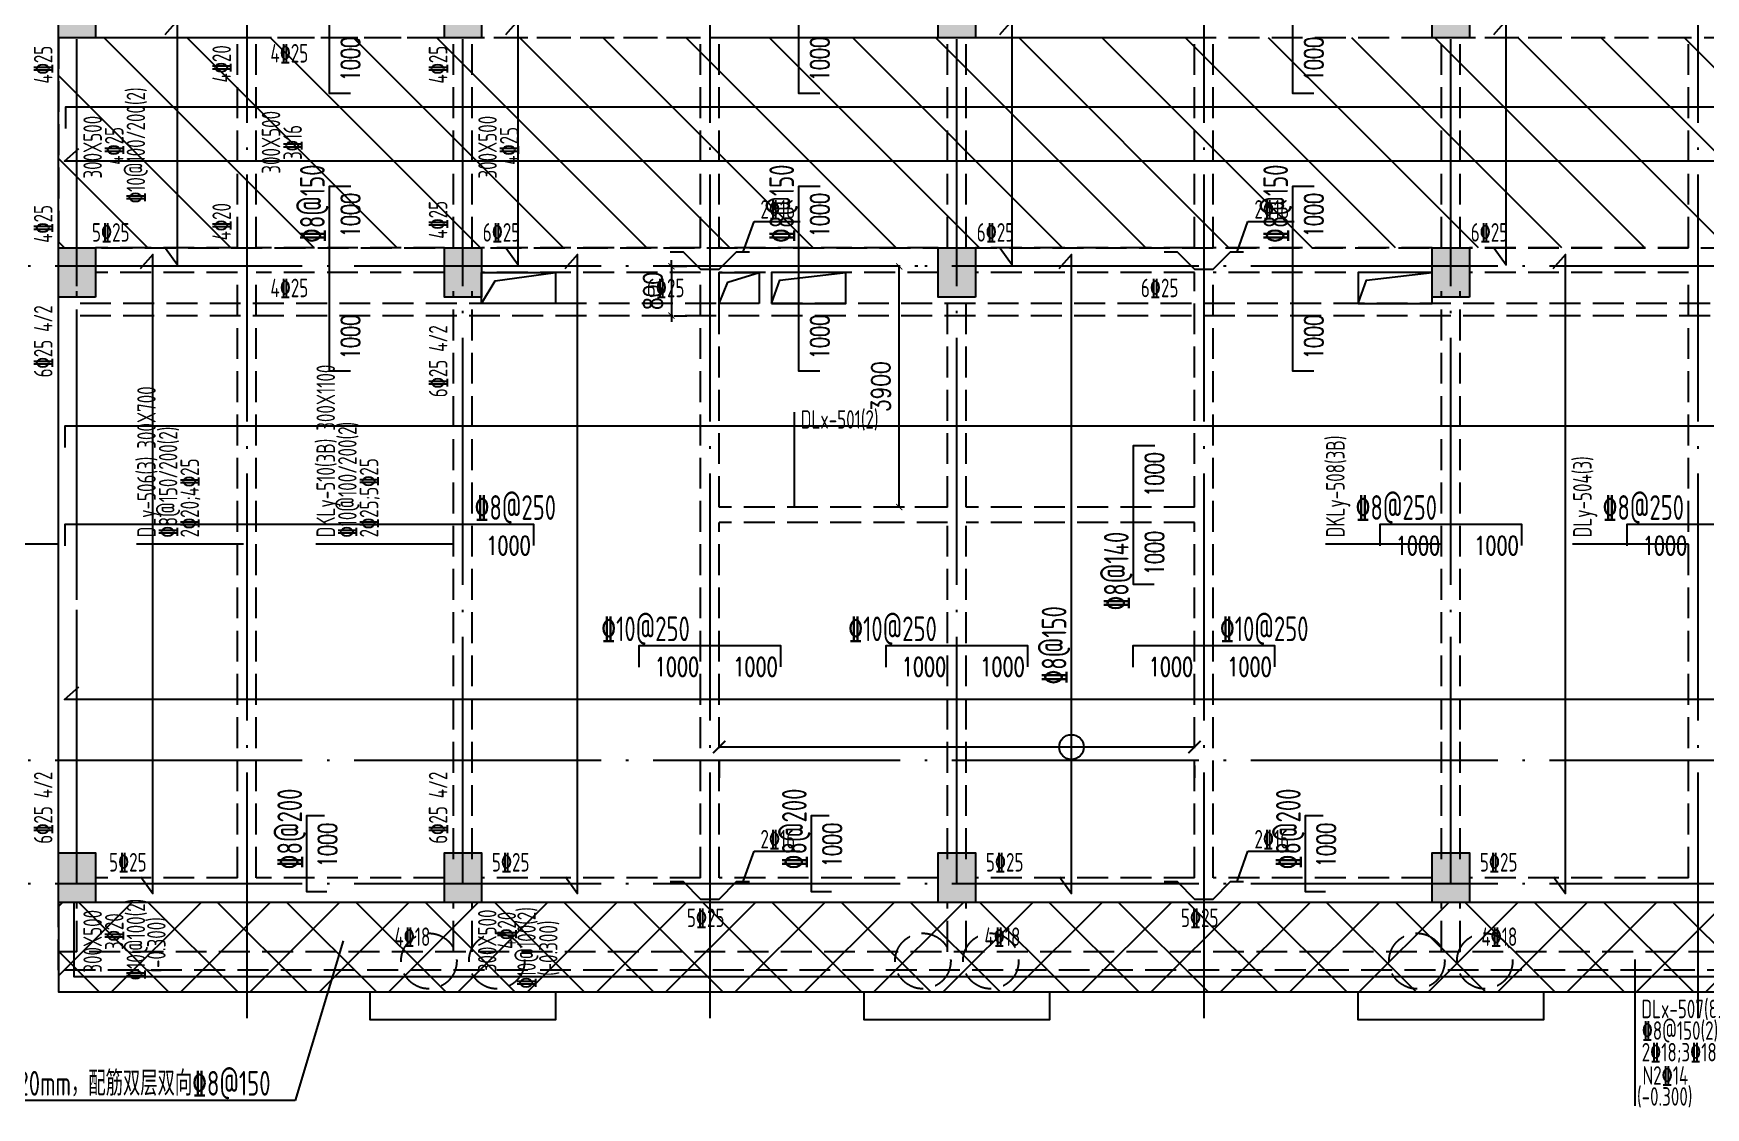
# Model space of a CAD drawing. Header units: millimetres. Extents: x 2998490 to 15040601, y 444546 to 7822218.
# Drawn here: x 14857018 to 14884097, y 7530007 to 7547401 of the extents above; entities that cross this region are included whole.
import ezdxf

# ---------------------------------------------------------------- set-up
doc = ezdxf.new("R2010")
doc.units = ezdxf.units.MM
doc.header["$LTSCALE"] = 2000
doc.linetypes.add('DASH', pattern=[0.35, 0.25, -0.1])
doc.linetypes.add('DOTE', pattern=[2.42, 2, -0.2, 0.02, -0.2])
for name, color, linetype in [('3-AXIS', 3, 'Continuous'), ('3-ban', 84, 'Continuous'), ('3-ban-hatch', 9, 'Continuous'), ('3-ban-rein', 1, 'Continuous'), ('3-ban-TEXT', 7, 'Continuous'), ('3-COLUMN-UP', 2, 'Continuous'), ('3-dcl', 3, 'Continuous'), ('3-dote', 43, 'DOTE'), ('3-HATCH', 8, 'Continuous'), ('3-liang-rein-X', 54, 'Continuous'), ('3-liang-rein-Y', 130, 'Continuous'), ('3-liang-R截面-X', 50, 'Continuous'), ('3-liang-R截面-Y', 70, 'Continuous'), ('3-liang-s-1', 44, 'Continuous'), ('3-liang-xu', 120, 'DASH'), ('3-装饰线脚', 7, 'Continuous')]:
    doc.layers.add(name, color=color, linetype=linetype)
doc.styles.add('DIM_FONT', font='SIMPLEX', dxfattribs={"width": 0.8, "bigfont": 'HZTXT'})
doc.styles.add('TJ1', font='tj-romans1.shx', dxfattribs={"width": 0.8, "bigfont": 'tj-hztxt1.shx'})
doc.styles.add('TSSD_Rein', font='Tssdeng.shx', dxfattribs={"width": 0.7, "bigfont": 'hztxt.shx'})
doc.dimstyles.new('DIMN100', dxfattribs={"dimtxt": 300, "dimasz": 100, "dimexe": 250, "dimexo": 300, "dimgap": 150, "dimtad": 1, "dimdec": 0, "dimzin": 0, "dimdsep": 46, "dimtxsty": 'DIM_FONT', "dimblk": 'ARCHTICK', "dimcen": 0.09, "dimclrt": 7, "dimazin": 2, "dimtfac": 1, "dimtdec": 0, "dimtix": 1, "dimtmove": 2, "dimatfit": 3, "dimldrblk": 'ARCHTICK', "dimfxl": 0, "dimtolj": 1, "dimtzin": 0, "dimarcsym": 0})

# ---------------------------------------------------------------- blocks, each defined once
blk = doc.blocks.new('_ArchTick')
at = {"color": 0, "linetype": 'ByBlock', "const_width": 0.15}
blk.add_lwpolyline([(-0.5, -0.5), (0.5, 0.5)], dxfattribs=at)
blk = doc.blocks.new('*D850')
at = {"layer": '3-ban', "color": 0, "lineweight": -2}
for p, q in [((14875822, 7535845), (14868122, 7535845)), ((14868122, 7535612), (14868122, 7535345)), ((14875822, 7535545), (14875822, 7535345))]:
    blk.add_line(p, q, dxfattribs=at)
at = {"layer": 'Defpoints', "color": 0}
for p in [(14868122, 7536212), (14875822, 7536145), (14868122, 7535845)]:
    blk.add_point(p, dxfattribs=at)
at = {"layer": '3-ban', "color": 0, "lineweight": -2, "xscale": 200, "yscale": 200, "zscale": 200, "rotation": 180}
blk.add_blockref('_ArchTick', (14868122, 7535845), dxfattribs=at)
at = {"layer": '3-ban', "color": 0, "lineweight": -2, "xscale": 200, "yscale": 200, "zscale": 200}
blk.add_blockref('_ArchTick', (14875822, 7535845), dxfattribs=at)
blk = doc.blocks.new('*D1888')
at = {"layer": '3-ban', "color": 0, "lineweight": -2}
for p, q in [((14871040, 7539730), (14871040, 7543630)), ((14871340, 7543630), (14871290, 7543630)), ((14871340, 7539730), (14871290, 7539730))]:
    blk.add_line(p, q, dxfattribs=at)
at = {"layer": 'Defpoints', "color": 0}
for p in [(14871040, 7543630), (14871040, 7543630), (14871040, 7539730)]:
    blk.add_point(p, dxfattribs=at)
at = {"layer": '3-ban', "color": 0, "lineweight": -2, "xscale": 100, "yscale": 100, "zscale": 100}
for p, rotation in [((14871040, 7543630), 90), ((14871040, 7539730), 270)]:
    blk.add_blockref('_ArchTick', p, dxfattribs=dict(at, rotation=rotation))
at = {"layer": '3-ban', "color": 7, "insert": (14870740, 7541680), "char_height": 300, "attachment_point": 5, "rotation": 90, "style": 'DIM_FONT'}
blk.add_mtext('\\A1;3900', dxfattribs=at)
blk = doc.blocks.new('*D1889')
at = {"layer": '3-ban', "color": 0, "lineweight": -2}
for p, q in [((14867350, 7543630), (14867350, 7543730)), ((14867350, 7543630), (14867350, 7542830)), ((14867387, 7543630), (14867600, 7543630)), ((14867350, 7542830), (14867350, 7542730)), ((14867387, 7542830), (14867600, 7542830))]:
    blk.add_line(p, q, dxfattribs=at)
at = {"layer": 'Defpoints', "color": 0}
for p in [(14867087, 7543630), (14867087, 7542830), (14867350, 7542830)]:
    blk.add_point(p, dxfattribs=at)
at = {"layer": '3-ban', "color": 0, "lineweight": -2, "xscale": 100, "yscale": 100, "zscale": 100}
for p, rotation in [((14867350, 7543630), 270), ((14867350, 7542830), 90)]:
    blk.add_blockref('_ArchTick', p, dxfattribs=dict(at, rotation=rotation))
at = {"layer": '3-ban', "color": 7, "insert": (14867050, 7543230), "char_height": 300, "attachment_point": 5, "rotation": 90, "style": 'DIM_FONT'}
blk.add_mtext('\\A1;800', dxfattribs=at)

msp = doc.modelspace()

# ---------------------------------------------------------------- hatches: boundary and pattern name
at = {"layer": '3-ban-hatch'}
h = msp.add_hatch(dxfattribs=at)
h.set_pattern_fill('ANSI31', color=8, scale=300, style=0)
h.set_pattern_definition([(135, (29313031.1, -127896.5), (673.51921, 673.51921), [])])
h.paths.add_polyline_path([(14930272.2, 7543929.6), (14930272.2, 7550329.6), (14930861.1, 7550329.6), (14931365.9, 7550634.1), (14933969.3, 7553236.9), (14934198.4, 7553791), (14934198.4, 7557469.8), (14933968.1, 7558023.4), (14931366.1, 7560625.5), (14930812, 7560854.5), (14927132.6, 7560854.5), (14926578.6, 7560625.3), (14923976.9, 7558023.7), (14923747.2, 7557469.8), (14923747.2, 7555929.6), (14920272.2, 7555929.6), (14920272.2, 7550329.6), (14920272.2, 7547629.6), (14920272.2, 7547329.6), (14857422.2, 7547329.6), (14857422.2, 7543929.6)])
h = msp.add_hatch(dxfattribs=at)
h.set_pattern_fill('ANSI37', color=8, scale=250, style=0)
h.set_pattern_definition([(225, (29072242.5, 15094838.24), (561.266008, -561.266008), []), (315, (29072242.5, 15094838.24), (561.266008, 561.266008), [])])
h.paths.add_polyline_path([(14922072.2, 7535529.5), (14920272.2, 7535529.5), (14920272.2, 7533329.5), (14857422.2, 7533329.5), (14857422.2, 7532229.4), (14857422.2, 7531879.4), (14922072.2, 7531879.4)])
h.paths.add_polyline_path([(14857422.2, 7531879.4), (14922072.2, 7531879.4)], flags=17)
at = {"layer": '3-HATCH'}
for points in [[(14858022.2, 7547329.6), (14857422.2, 7547329.6), (14857422.2, 7548129.6), (14858022.2, 7548129.6)], [(14864272.2, 7547329.6), (14863672.2, 7547329.6), (14863672.2, 7548129.6), (14864272.2, 7548129.6)], [(14872272.2, 7547329.6), (14871672.2, 7547329.6), (14871672.2, 7548129.6), (14872272.2, 7548129.6)], [(14880272.2, 7547329.6), (14879672.2, 7547329.6), (14879672.2, 7548129.6), (14880272.2, 7548129.6)], [(14858022.2, 7543129.6), (14857422.2, 7543129.6), (14857422.2, 7543929.6), (14858022.2, 7543929.6)], [(14864272.2, 7543129.6), (14863672.2, 7543129.6), (14863672.2, 7543929.6), (14864272.2, 7543929.6)], [(14872272.2, 7543129.6), (14871672.2, 7543129.6), (14871672.2, 7543929.6), (14872272.2, 7543929.6)], [(14880272.2, 7543129.6), (14879672.2, 7543129.6), (14879672.2, 7543929.6), (14880272.2, 7543929.6)], [(14858022.2, 7533329.6), (14857422.2, 7533329.6), (14857422.2, 7534129.6), (14858022.2, 7534129.6)], [(14864272.2, 7533329.6), (14863672.2, 7533329.6), (14863672.2, 7534129.6), (14864272.2, 7534129.6)], [(14872272.2, 7533329.6), (14871672.2, 7533329.6), (14871672.2, 7534129.6), (14872272.2, 7534129.6)], [(14880272.2, 7533329.6), (14879672.2, 7533329.6), (14879672.2, 7534129.6), (14880272.2, 7534129.6)]]:
    msp.add_hatch(color=256, dxfattribs=at).paths.add_polyline_path(points)

# ---------------------------------------------------------------- linework, layer by layer
at = {"layer": '3-AXIS', "color": 15, "linetype": 'DOTE'}
for p, q in [((14857722.2, 7533629.5), (14857722.2, 7562284.4)), ((14863972.2, 7533629.5), (14863972.2, 7562284.4)), ((14871972.2, 7533629.5), (14871972.2, 7562284.4)), ((14879972.2, 7533629.5), (14879972.2, 7562284.4)), ((14933972.2, 7543629.5), (14854749, 7543629.5)), ((14933972.2, 7535629.5), (14854749, 7535629.5)), ((14933972.2, 7533629.5), (14854749, 7533629.5))]:
    msp.add_line(p, q, dxfattribs=at)
at = {"layer": '3-ban'}
for p, q in [((14862033.2, 7532706.9), (14861257.8, 7530123.1)), ((14861257.8, 7530123.1), (14855912.6, 7530123.1))]:
    msp.add_line(p, q, dxfattribs=at)
msp.add_circle((14873828, 7535845.2), 200, dxfattribs=at)
at = {"layer": '3-ban-rein'}
for points in [[(14862150.7, 7546429.6), (14861812.7, 7546429.6), (14861812.7, 7549227.1), (14862158.7, 7549227.1)], [(14869750.8, 7546429.6), (14869412.9, 7546429.6), (14869412.9, 7549227.1), (14869758.9, 7549227.1)], [(14877750.8, 7546429.6), (14877412.9, 7546429.6), (14877412.9, 7549227.1), (14877758.9, 7549227.1)], [(14859154.7, 7543925.3), (14859348.2, 7543651.7), (14859348.2, 7547609), (14859145.1, 7547379.6)], [(14864674, 7543925.3), (14864867.4, 7543651.7), (14864867.4, 7547609), (14864664.3, 7547379.6)], [(14872674, 7543925.3), (14872867.4, 7543651.7), (14872867.4, 7547609), (14872664.3, 7547379.6)], [(14880674, 7543925.3), (14880867.4, 7543651.7), (14880867.4, 7547609), (14880664.3, 7547379.6)], [(14930116.1, 7545868.8), (14930116.1, 7546206.8), (14857539.1, 7546206.8), (14857539.1, 7545860.7)], [(14929910.3, 7545527.1), (14930184, 7545333.6), (14857522.9, 7545333.6), (14857752.2, 7545536.7)], [(14862150.7, 7541929.6), (14861812.7, 7541929.6), (14861812.7, 7544929.6), (14862158.7, 7544929.6)], [(14869750.8, 7541929.6), (14869412.9, 7541929.6), (14869412.9, 7544929.6), (14869758.9, 7544929.6)], [(14877750.8, 7541929.6), (14877412.9, 7541929.6), (14877412.9, 7544929.6), (14877758.9, 7544929.6)], [(14858756.2, 7533745.7), (14858949.7, 7533472), (14858949.7, 7543819.8), (14858746.6, 7543590.5)], [(14865634.5, 7533745.7), (14865828, 7533472), (14865828, 7543819.8), (14865624.9, 7543590.5)], [(14873634.5, 7533745.7), (14873828, 7533472), (14873828, 7543819.8), (14873624.9, 7543590.5)], [(14881634.5, 7533745.7), (14881828, 7533472), (14881828, 7543819.8), (14881624.9, 7543590.5)], [(14920116.1, 7540705), (14920116.1, 7541043), (14857525, 7541043), (14857525, 7540696.9)], [(14875169.7, 7538479.6), (14874831.7, 7538479.6), (14874831.7, 7540729.6), (14875177.7, 7540729.6)], [(14865122.3, 7539108.9), (14865122.3, 7539446.8), (14857525, 7539446.8), (14857525, 7539100.8)], [(14881122.3, 7539108.9), (14881122.3, 7539446.8), (14878822.3, 7539446.8), (14878822.3, 7539100.8)], [(14885122.3, 7539108.9), (14885122.3, 7539446.8), (14882822.3, 7539446.8), (14882822.3, 7539100.8)], [(14869122.3, 7537144.7), (14869122.3, 7537482.6), (14866822.3, 7537482.6), (14866822.3, 7537136.6)], [(14873122.3, 7537144.7), (14873122.3, 7537482.6), (14870822.3, 7537482.6), (14870822.3, 7537136.6)], [(14877122.3, 7537144.7), (14877122.3, 7537482.6), (14874822.3, 7537482.6), (14874822.3, 7537136.6)], [(14919910.3, 7536808.4), (14920184, 7536614.9), (14857522.9, 7536614.9), (14857752.2, 7536818)], [(14861733, 7534729.6), (14861440.9, 7534729.6), (14861440.9, 7533503.5), (14861770.2, 7533503.5)], [(14869904.8, 7534729.6), (14869612.8, 7534729.6), (14869612.8, 7533503.5), (14869942.1, 7533503.5)], [(14877904.8, 7534729.6), (14877612.8, 7534729.6), (14877612.8, 7533503.5), (14877942.1, 7533503.5)]]:
    msp.add_lwpolyline(points, dxfattribs=at)
at = {"layer": '3-COLUMN-UP'}
for points in [[(14858022.2, 7547329.6), (14857422.2, 7547329.6), (14857422.2, 7548129.6), (14858022.2, 7548129.6)], [(14864272.2, 7547329.6), (14863672.2, 7547329.6), (14863672.2, 7548129.6), (14864272.2, 7548129.6)], [(14872272.2, 7547329.6), (14871672.2, 7547329.6), (14871672.2, 7548129.6), (14872272.2, 7548129.6)], [(14880272.2, 7547329.6), (14879672.2, 7547329.6), (14879672.2, 7548129.6), (14880272.2, 7548129.6)], [(14858022.2, 7543129.6), (14857422.2, 7543129.6), (14857422.2, 7543929.6), (14858022.2, 7543929.6)], [(14864272.2, 7543129.6), (14863672.2, 7543129.6), (14863672.2, 7543929.6), (14864272.2, 7543929.6)], [(14872272.2, 7543129.6), (14871672.2, 7543129.6), (14871672.2, 7543929.6), (14872272.2, 7543929.6)], [(14880272.2, 7543129.6), (14879672.2, 7543129.6), (14879672.2, 7543929.6), (14880272.2, 7543929.6)], [(14858022.2, 7533329.6), (14857422.2, 7533329.6), (14857422.2, 7534129.6), (14858022.2, 7534129.6)], [(14864272.2, 7533329.6), (14863672.2, 7533329.6), (14863672.2, 7534129.6), (14864272.2, 7534129.6)], [(14872272.2, 7533329.6), (14871672.2, 7533329.6), (14871672.2, 7534129.6), (14872272.2, 7534129.6)], [(14880272.2, 7533329.6), (14879672.2, 7533329.6), (14879672.2, 7534129.6), (14880272.2, 7534129.6)]]:
    msp.add_lwpolyline(points, close=True, dxfattribs=at)
at = {"layer": '3-dcl', "linetype": 'DASH'}
msp.add_lwpolyline([(14930272.2, 7543929.6), (14930272.2, 7550329.6), (14930861.1, 7550329.6), (14931365.9, 7550634.1), (14933969.3, 7553236.9), (14934198.4, 7553791), (14934198.4, 7557469.8), (14933968.1, 7558023.4), (14931366.1, 7560625.5), (14930812, 7560854.5), (14927132.6, 7560854.5), (14926578.6, 7560625.3), (14923976.9, 7558023.7), (14923747.2, 7557469.8), (14923747.2, 7555929.6), (14920272.2, 7555929.6), (14920272.2, 7550329.6), (14920272.2, 7550329.6), (14920272.2, 7547629.6), (14920272.2, 7547629.6), (14920272.2, 7547329.6), (14857422.2, 7547329.6), (14857422.2, 7543929.6), (14930272.2, 7543929.6)], dxfattribs=at)
at = {"layer": '3-dote'}
for p, q in [((14860472.2, 7559634.8), (14860472.2, 7531453.1)), ((14867972.2, 7559634.8), (14867972.2, 7531453.1)), ((14875972.2, 7559634.8), (14875972.2, 7531453.1)), ((14883972.2, 7559634.8), (14883972.2, 7531453.1))]:
    msp.add_line(p, q, dxfattribs=at)
at = {"layer": '3-liang-rein-X'}
for p, q in [((14868509.9, 7543865.4), (14868687.2, 7544357.3)), ((14868687.2, 7544357.3), (14869432.4, 7544357.3)), ((14876509.9, 7543865.4), (14876687.2, 7544357.3)), ((14876687.2, 7544357.3), (14877432.4, 7544357.3)), ((14868509.9, 7533665.4), (14868687.2, 7534157.3)), ((14868687.2, 7534157.3), (14869432.4, 7534157.3)), ((14876509.9, 7533665.4), (14876687.2, 7534157.3)), ((14876687.2, 7534157.3), (14877432.4, 7534157.3))]:
    msp.add_line(p, q, dxfattribs=at)
at = {"layer": '3-liang-rein-X', "color": 1}
for points in [[(14867330.2, 7543866.3), (14867540.1, 7543866.3), (14867822.9, 7543583.4), (14868122.9, 7543583.4), (14868405, 7543865.4), (14868614.9, 7543865.4)], [(14875330.2, 7543866.3), (14875540.1, 7543866.3), (14875822.9, 7543583.4), (14876122.9, 7543583.4), (14876405, 7543865.4), (14876614.9, 7543865.4)], [(14867330.2, 7533666.3), (14867540.1, 7533666.3), (14867822.9, 7533383.4), (14868122.9, 7533383.4), (14868405, 7533665.4), (14868614.9, 7533665.4)], [(14875330.2, 7533666.3), (14875540.1, 7533666.3), (14875822.9, 7533383.4), (14876122.9, 7533383.4), (14876405, 7533665.4), (14876614.9, 7533665.4)]]:
    msp.add_lwpolyline(points, dxfattribs=at)
at = {"layer": '3-liang-R截面-X'}
for p, q in [((14869336.6, 7541268), (14869336.6, 7539729.6)), ((14882950.4, 7532403.7), (14882950.4, 7530035.1))]:
    msp.add_line(p, q, dxfattribs=at)
at = {"layer": '3-liang-R截面-Y'}
for p, q in [((14855526.5, 7539135.6), (14857426.5, 7539135.6)), ((14858688.9, 7539135.6), (14860418.8, 7539135.6)), ((14861592.3, 7539135.6), (14863822.2, 7539135.6)), ((14877942.3, 7539135.6), (14879822.2, 7539135.6)), ((14881942.3, 7539135.6), (14883822.2, 7539135.6))]:
    msp.add_line(p, q, dxfattribs=at)
at = {"layer": '3-liang-s-1'}
for points in [[(14921822.1, 7535529.5), (14920272.2, 7535529.5), (14920272.2, 7533329.5), (14857422.2, 7533329.5), (14857422.2, 7557929.5), (14920272.2, 7557929.5), (14920272.2, 7555929.5), (14921822.1, 7555929.5)], [(14864272.2, 7543029.6), (14864494.6, 7543394.5), (14865472.2, 7543529.6)], [(14868122.2, 7543029.6), (14868265.4, 7543372.3), (14868772.2, 7543529.6)], [(14868972.2, 7543029.6), (14869104.2, 7543408), (14870172.2, 7543529.6)], [(14878472.2, 7543029.6), (14878603.9, 7543405.8), (14879672.2, 7543529.6)], [(14857672.2, 7533329.5), (14857672.2, 7532129.4), (14921822.2, 7532129.4), (14921822.2, 7535529.5)], [(14857422.2, 7533329.5), (14857422.2, 7531879.4), (14922072.2, 7531879.4), (14922072.2, 7534779.5)], [(14865472.6, 7531879.4), (14865472.6, 7531429.2), (14862471.9, 7531429.2), (14862471.9, 7531879.4)], [(14873472.6, 7531879.4), (14873472.6, 7531429.2), (14870471.9, 7531429.2), (14870471.9, 7531879.4)], [(14881472.6, 7531879.4), (14881472.6, 7531429.2), (14878471.9, 7531429.2), (14878471.9, 7531879.4)]]:
    msp.add_lwpolyline(points, dxfattribs=at)
for points in [[(14864272.2, 7543529.6), (14865472.2, 7543529.6), (14865472.2, 7543029.6), (14864272.2, 7543029.6)], [(14868772.2, 7543029.6), (14868122.2, 7543029.6), (14868122.2, 7543529.6), (14868772.2, 7543529.6)], [(14868972.2, 7543029.6), (14870172.2, 7543029.6), (14870172.2, 7543529.6), (14868972.2, 7543529.6)], [(14878472.2, 7543029.6), (14879672.2, 7543029.6), (14879672.2, 7543529.6), (14878472.2, 7543529.6)]]:
    msp.add_lwpolyline(points, close=True, dxfattribs=at)
at = {"layer": '3-liang-xu'}
for p, q in [((14857422.2, 7543929.6), (14857422.2, 7547329.6)), ((14857722.2, 7543929.6), (14857722.2, 7547329.6)), ((14860322.2, 7547329.6), (14858022.2, 7547329.6)), ((14860322.2, 7543929.6), (14860322.2, 7547329.6)), ((14860622.2, 7543929.6), (14860622.2, 7547329.6)), ((14863672.2, 7547329.6), (14860622.2, 7547329.6)), ((14863822.2, 7543929.6), (14863822.2, 7547329.6)), ((14864122.2, 7543929.6), (14864122.2, 7547329.6)), ((14867822.2, 7547329.6), (14864272.2, 7547329.6)), ((14867822.2, 7543929.6), (14867822.2, 7547329.6)), ((14868122.2, 7543929.6), (14868122.2, 7547329.6)), ((14871672.2, 7547329.6), (14868122.2, 7547329.6)), ((14871822.2, 7543929.6), (14871822.2, 7547329.6)), ((14872122.2, 7543929.6), (14872122.2, 7547329.6)), ((14875822.2, 7547329.6), (14872272.2, 7547329.6)), ((14875822.2, 7543929.6), (14875822.2, 7547329.6)), ((14876122.2, 7543929.6), (14876122.2, 7547329.6)), ((14879672.2, 7547329.6), (14876122.2, 7547329.6)), ((14879822.2, 7543929.6), (14879822.2, 7547329.6)), ((14880122.2, 7543929.6), (14880122.2, 7547329.6)), ((14883822.2, 7547329.6), (14880272.2, 7547329.6)), ((14883822.2, 7543929.6), (14883822.2, 7547329.6)), ((14860322.2, 7543929.6), (14858022.2, 7543929.6)), ((14863672.2, 7543929.6), (14860622.2, 7543929.6)), ((14867822.2, 7543929.6), (14864272.2, 7543929.6)), ((14871672.2, 7543929.6), (14868122.2, 7543929.6)), ((14875822.2, 7543929.6), (14872272.2, 7543929.6)), ((14879672.2, 7543929.6), (14876122.2, 7543929.6)), ((14883822.2, 7543929.6), (14880272.2, 7543929.6)), ((14860322.2, 7543529.6), (14858022.2, 7543529.6)), ((14860322.2, 7533729.6), (14860322.2, 7543529.6)), ((14860622.2, 7533729.6), (14860622.2, 7543529.6)), ((14863672.2, 7543529.6), (14860622.2, 7543529.6)), ((14867822.2, 7543529.6), (14864272.2, 7543529.6)), ((14867822.2, 7533729.6), (14867822.2, 7543529.6)), ((14871672.2, 7543529.6), (14868122.2, 7543529.6)), ((14868122.2, 7539729.6), (14868122.2, 7543529.6)), ((14875822.2, 7543529.6), (14872272.2, 7543529.6)), ((14875822.2, 7539729.6), (14875822.2, 7543529.6)), ((14876122.2, 7533729.6), (14876122.2, 7543529.6)), ((14879672.2, 7543529.6), (14876122.2, 7543529.6)), ((14883822.2, 7543529.6), (14880272.2, 7543529.6)), ((14883822.2, 7533729.6), (14883822.2, 7543529.6)), ((14857422.2, 7534029.6), (14857422.2, 7543229.6)), ((14857722.2, 7534029.6), (14857722.2, 7543229.6)), ((14863822.2, 7534029.6), (14863822.2, 7543229.6)), ((14864122.2, 7534029.6), (14864122.2, 7543229.6)), ((14871822.2, 7539729.6), (14871822.2, 7543229.6)), ((14872122.2, 7539729.6), (14872122.2, 7543229.6)), ((14879822.2, 7534029.6), (14879822.2, 7543229.6)), ((14880122.2, 7534029.6), (14880122.2, 7543229.6)), ((14919872.2, 7543029.6), (14857722.2, 7543029.6)), ((14919872.2, 7542829.6), (14857722.2, 7542829.6)), ((14871822.2, 7539729.6), (14868122.2, 7539729.6)), ((14875822.2, 7539729.6), (14872122.2, 7539729.6)), ((14868122.2, 7533729.6), (14868122.2, 7539479.6)), ((14871822.2, 7539479.6), (14868122.2, 7539479.6)), ((14871822.2, 7534029.6), (14871822.2, 7539479.6)), ((14872122.2, 7534029.6), (14872122.2, 7539479.6)), ((14875822.2, 7539479.6), (14872122.2, 7539479.6)), ((14875822.2, 7533729.6), (14875822.2, 7539479.6)), ((14860322.2, 7533729.6), (14858022.2, 7533729.6)), ((14863672.2, 7533729.6), (14860622.2, 7533729.6)), ((14867822.2, 7533729.6), (14864272.2, 7533729.6)), ((14871672.2, 7533729.6), (14868122.2, 7533729.6)), ((14875822.2, 7533729.6), (14872272.2, 7533729.6)), ((14879672.2, 7533729.6), (14876122.2, 7533729.6)), ((14883822.2, 7533729.6), (14880272.2, 7533729.6)), ((14857422.2, 7532229.4), (14857422.2, 7533329.6)), ((14857722.2, 7532529.4), (14857722.2, 7533329.6)), ((14863672.2, 7533329.6), (14858022.2, 7533329.6)), ((14863822.2, 7532529.4), (14863822.2, 7533329.6)), ((14864122.2, 7532529.4), (14864122.2, 7533329.6)), ((14871672.2, 7533329.6), (14864272.2, 7533329.6)), ((14871822.2, 7532529.4), (14871822.2, 7533329.6)), ((14872122.2, 7532529.4), (14872122.2, 7533329.6)), ((14879672.2, 7533329.6), (14872272.2, 7533329.6)), ((14879822.2, 7532529.4), (14879822.2, 7533329.6)), ((14880122.2, 7532529.4), (14880122.2, 7533329.6)), ((14887672.2, 7533329.6), (14880272.2, 7533329.6)), ((14921422.2, 7532529.4), (14857422.2, 7532529.4)), ((14921722.2, 7532229.4), (14857422.2, 7532229.4))]:
    msp.add_line(p, q, dxfattribs=at)
at = {"layer": '3-装饰线脚', "linetype": 'DASH'}
for centre in [(14863422.2, 7532379.6), (14864522.2, 7532379.6), (14871422.2, 7532379.6), (14872522.2, 7532379.6), (14879422.2, 7532379.6), (14880522.2, 7532379.6)]:
    msp.add_circle(centre, 450, dxfattribs=at)

# ---------------------------------------------------------------- texts
at = {"layer": '3-ban', "style": 'TSSD_Rein', "width": 0.7}
for s, rotation, p in [('%%1328@150', 89.99419, (14861735.6, 7544008.2, -5065)), ('%%1328@150', 89.99419, (14869335.8, 7544008.2, -5065)), ('%%1328@150', 89.99419, (14877335.8, 7544008.2, -5065)), ('%%1328@250', 0.00581, (14864162.3, 7539523.8, -5065)), ('%%1328@250', 0.00581, (14878429.8, 7539523.8, -5065)), ('%%1328@250', 0.00581, (14882429.8, 7539523.8, -5065)), ('%%1328@140', 89.99419, (14874754.7, 7538055.4, -5065)), ('%%1328@150', 89.99419, (14873747, 7536856.9, -5065)), ('%%13210@250', 0.00581, (14866214.4, 7537559.6, -5065)), ('%%13210@250', 0.00581, (14870214.4, 7537559.6, -5065)), ('%%13210@250', 0.00581, (14876233.5, 7537559.6, -5065)), ('%%1328@200', 90.00581, (14861368.8, 7533865.6, -5065)), ('%%1328@200', 90.00581, (14869540.6, 7533865.6, -5065)), ('%%1328@200', 90.00581, (14877540.6, 7533865.6, -5065)), ('板厚120mm，配筋双层双向%%1328@150', 0.00581, (14856066.2, 7530199.6, -5065))]:
    msp.add_text(s, height=400, rotation=rotation, dxfattribs=at).set_placement(p)
at = {"layer": '3-ban-TEXT', "style": 'TJ1', "width": 0.7}
for p in [(14862302.6, 7546626.5), (14869902.7, 7546626.5), (14877902.7, 7546626.5), (14862302.6, 7544099.4), (14869902.7, 7544099.4), (14877902.7, 7544099.4), (14862302.6, 7542126.5), (14869902.7, 7542126.5), (14877902.7, 7542126.5), (14875321.6, 7539899.4), (14875321.6, 7538626.5), (14861930.8, 7533899.4), (14870102.7, 7533899.4), (14878102.7, 7533899.4)]:
    msp.add_text('1000', height=300, rotation=90, dxfattribs=at).set_placement(p)
for p in [(14864351.9, 7538957), (14879078.9, 7538957), (14880351.9, 7538957), (14883078.9, 7538957), (14867078.9, 7536992.8), (14868351.9, 7536992.8), (14871078.9, 7536992.8), (14872351.9, 7536992.8), (14875078.9, 7536992.8), (14876351.9, 7536992.8)]:
    msp.add_text('1000', height=300, dxfattribs=at).set_placement(p)
at = {"layer": '3-liang-rein-X', "style": 'TSSD_Rein', "width": 0.7}
for s, p in [('4%%13225', (14860855.5, 7546929.6)), ('2%%13216', (14868791.4, 7544402.9)), ('2%%13216', (14876791.4, 7544402.9)), ('5%%13225', (14857966.2, 7544029.6)), ('6%%13225', (14864294.2, 7544029.6)), ('6%%13225', (14872294.2, 7544029.6)), ('6%%13225', (14880294.2, 7544029.6)), ('4%%13225', (14860855.5, 7543129.6)), ('6%%13225', (14866952.3, 7543129.6)), ('6%%13225', (14874952.3, 7543129.6)), ('2%%13216', (14868791.4, 7534202.9)), ('2%%13216', (14876791.4, 7534202.9)), ('5%%13225', (14858242.2, 7533829.6)), ('5%%13225', (14864442.2, 7533829.6)), ('5%%13225', (14872442.2, 7533829.6)), ('5%%13225', (14880442.2, 7533829.6)), ('5%%13225', (14867601.2, 7532929.6)), ('5%%13225', (14875601.2, 7532929.6)), ('4%%13218', (14862863.4, 7532623.7)), ('4%%13218', (14872418.8, 7532623.7)), ('4%%13218', (14880465.9, 7532623.7)), ('%%1328@150(2)', (14883063.2, 7531104)), ('2%%13218;3%%13218', (14883063.2, 7530754)), ('N2%%13214', (14883076.8, 7530376.8)), ('(-0.300)', (14882986.8, 7530036.8))]:
    msp.add_text(s, height=300, dxfattribs=at).set_placement(p)
at = {"layer": '3-liang-rein-Y', "style": 'TSSD_Rein', "width": 0.7}
for s, p in [('4%%13225', (14857325.3, 7546588.5)), ('4%%13220', (14860215.6, 7546605.6)), ('4%%13225', (14863721, 7546588.5)), ('%%13210@100/200(2)', (14858826.5, 7544655.3)), ('4%%13225', (14858476.5, 7545273.4)), ('3%%13216', (14861365.6, 7545352.2)), ('4%%13225', (14864872.2, 7545273.4)), ('4%%13225', (14857325.3, 7544009.9)), ('4%%13220', (14860215.6, 7544050.4)), ('4%%13225', (14863721, 7544075.5)), ('6%%13225 4/2', (14857326.5, 7541832)), ('6%%13225 4/2', (14863722.2, 7541509.1)), ('%%13210@100/200(2)', (14862251.9, 7539239.8)), ('%%1328@150/200(2)', (14859348.6, 7539239.8)), ('2%%13220;4%%13225', (14859698.6, 7539239.8)), ('2%%13225;5%%13225', (14862601.9, 7539239.8)), ('6%%13225 4/2', (14857325.3, 7534280)), ('6%%13225 4/2', (14863721, 7534280)), ('%%13210@100(2)', (14858826.4, 7532072.7)), ('%%13210@100(2)', (14865153.7, 7531936.7)), ('3%%13220', (14858476.4, 7532558.4)), ('(-0.300)', (14859158.8, 7532192.5)), ('4%%13220', (14864833.3, 7532574.4)), ('(-0.300)', (14865505.7, 7532138))]:
    msp.add_text(s, height=300, rotation=90, dxfattribs=at).set_placement(p)
at = {"layer": '3-liang-R截面-X', "style": 'TSSD_Rein', "width": 0.7}
for s, p in [('DLx-501(2)', (14869444.6, 7541000.3)), ('DLx-507(8A) 300X500', (14883058.4, 7531454))]:
    msp.add_text(s, height=300, dxfattribs=at).set_placement(p)
at = {"layer": '3-liang-R截面-Y', "style": 'TSSD_Rein', "width": 0.7}
for s, p in [('300X500', (14858126.5, 7545050.7)), ('300X500', (14861015.6, 7545129.5)), ('300X500', (14864522.2, 7545050.7)), ('DKLy-510(3B) 300X1100', (14861901.9, 7539239.8)), ('DLy-506(3) 300X700', (14858998.6, 7539239.8)), ('DKLy-508(3B)', (14878251.9, 7539239.8)), ('DLy-504(3)', (14882251.9, 7539239.8)), ('300X500', (14858126.4, 7532191.3)), ('300X500', (14864517.3, 7532198.2))]:
    msp.add_text(s, height=300, rotation=90, dxfattribs=at).set_placement(p)

# ---------------------------------------------------------------- dimensions: what is measured, and where the dimension line sits
at = {"layer": '3-ban'}
for base, p1, p2, picture, middle in [((14867349.6, 7542829.6), (14867086.7, 7543629.5), (14867086.7, 7542829.6), '*D1889', (14867049.6, 7543229.6)), ((14871040.4, 7543629.5), (14871040.4, 7539729.6), (14871040.4, 7543629.5), '*D1888', (14870740.4, 7541679.6))]:
    dim = msp.add_linear_dim(base=base, p1=p1, p2=p2, angle=90, dimstyle='DIMN100', dxfattribs=at)
    dim.commit()
    dim.dimension.update_dxf_attribs({"geometry": picture, "text_midpoint": middle})
dim = msp.add_linear_dim(base=(14868122.3, 7535845.2), p1=(14875822.3, 7536145.3), p2=(14868122.3, 7536212), angle=180, text=' ', dimstyle='DIMN100', override={"dimscale": 2}, dxfattribs=at)
dim.commit()
dim.dimension.update_dxf_attribs({"geometry": '*D850', "text_midpoint": (14871972.3, 7535845.2)})

doc.saveas('drawing.dxf')
